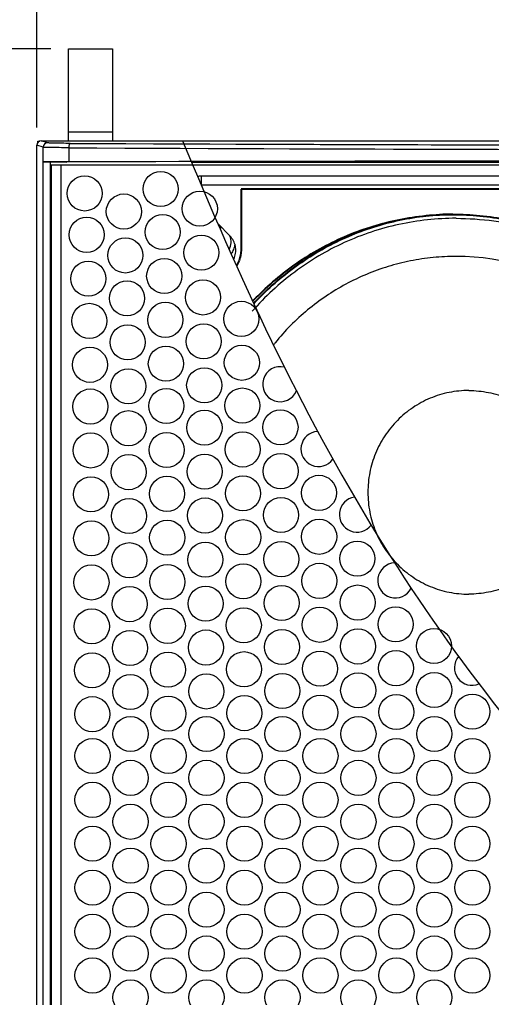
# Model space of a CAD drawing. Header units: millimetres. Extents: x 993 to 2435, y 1246 to 2313.
# Drawn here: x 1385.6 to 1439.4, y 2054.8 to 2166.2 of the extents above; entities that cross this region are included whole.
import ezdxf

# ---------------------------------------------------------------- set-up
doc = ezdxf.new("R2010")
doc.units = ezdxf.units.MM
doc.layers.get('0').update_dxf_attribs({"lineweight": 9})
doc.layers.add('02___PRT_ALL_AXES', color=7, linetype='Continuous')
doc.layers.add('dim', color=252, linetype='Continuous', lineweight=9)
doc.styles.add('30', font='arial.ttf', dxfattribs={"width": 0.8, "height": 30})
doc.dimstyles.new('ISO-30', dxfattribs={"dimtxt": 30, "dimasz": 15, "dimexe": 2, "dimexo": 2, "dimgap": 3, "dimtad": 1, "dimtoh": 1, "dimdec": 1, "dimdsep": 46, "dimtxsty": '30', "dimcen": 0, "dimclrd": 256, "dimclre": 256, "dimclrt": 256, "dimadec": 0, "dimazin": 0, "dimtfac": 1, "dimtdec": 1, "dimtmove": 0, "dimatfit": 3, "dimfxl": 1, "dimlwd": -1, "dimlwe": -1, "dimarcsym": 0})

# ---------------------------------------------------------------- blocks, each defined once
blk = doc.blocks.new('*D3')
at = {"layer": 'Defpoints', "color": 0, "transparency": 16777216}
for p in [(1597.83, 2193.11), (1387.61, 2151.86), (1597.83, 2151.86)]:
    blk.add_point(p, dxfattribs=at)
at = {"layer": 'dim', "transparency": 16777216}
for p, q in [((1387.61, 2153.86), (1387.61, 2195.11)), ((1597.83, 2153.86), (1597.83, 2195.11)), ((1402.61, 2193.11), (1582.83, 2193.11))]:
    blk.add_line(p, q, dxfattribs=at)
for points in [[(1402.61, 2195.61), (1402.61, 2190.61), (1387.61, 2193.11)], [(1582.83, 2195.61), (1582.83, 2190.61), (1597.83, 2193.11)]]:
    blk.add_solid(points, dxfattribs=at)
at = {"layer": 'dim', "transparency": 16777216, "insert": (1492.72, 2211.42), "char_height": 30, "attachment_point": 5, "style": '30'}
blk.add_mtext('210', dxfattribs=at)
blk = doc.blocks.new('*D4')
at = {"layer": 'Defpoints', "color": 0, "transparency": 16777216}
for p in [(1391.22, 2162.83), (1353.79, 1845.83), (1387.62, 1845.83)]:
    blk.add_point(p, dxfattribs=at)
at = {"layer": 'dim', "transparency": 16777216}
for p, q in [((1389.22, 2162.83), (1351.79, 2162.83)), ((1353.79, 2147.83), (1353.79, 1860.83)), ((1385.62, 1845.83), (1351.79, 1845.83))]:
    blk.add_line(p, q, dxfattribs=at)
for points in [[(1351.29, 2147.83), (1356.29, 2147.83), (1353.79, 2162.83)], [(1351.29, 1860.83), (1356.29, 1860.83), (1353.79, 1845.83)]]:
    blk.add_solid(points, dxfattribs=at)
at = {"layer": 'dim', "transparency": 16777216, "insert": (1335.46, 2004.33), "char_height": 30, "attachment_point": 5, "rotation": 90, "style": '30'}
blk.add_mtext('317', dxfattribs=at)

msp = doc.modelspace()

# ---------------------------------------------------------------- linework, layer by layer
at = {"color": 7, "linetype": 'Continuous'}
for p, q in [((1391.22, 2152.36), (1391.22, 2162.83)), ((1391.22, 2162.83), (1396.22, 2162.83)), ((1396.22, 2162.83), (1396.22, 2152.36)), ((1396.22, 2153.33), (1391.22, 2153.33)), ((1387.72, 2152.16), (1387.72, 2152.33)), ((1387.72, 2152.33), (1387.96, 2152.33)), ((1387.72, 2152.16), (1387.72, 2152.33)), ((1387.72, 2152.33), (1387.95, 2152.33)), ((1388.84, 2152.12), (1388.12, 2152.36)), ((1388.12, 2152.36), (1597.33, 2152.36)), ((1388.84, 2152.12), (1388.12, 2152.36)), ((1388.12, 2152.36), (1597.33, 2152.36)), ((1404.23, 2152.36), (1597.33, 2152.36)), ((1387.61, 1856.8), (1387.61, 2151.86)), ((1388.34, 2151.62), (1387.61, 2151.86)), ((1387.61, 1856.8), (1387.61, 2151.86)), ((1388.34, 2151.62), (1387.61, 2151.86)), ((1388.34, 2149.92), (1388.34, 2151.62)), ((1388.34, 2149.94), (1388.34, 2151.62)), ((1391.29, 2149.95), (1391.29, 2151.56)), ((1391.29, 2149.95), (1391.29, 2151.56)), ((1389.18, 1858.74), (1389.18, 2149.94)), ((1405.25, 2149.88), (1471.22, 2149.95)), ((1388.32, 2149.91), (1388.34, 2149.92)), ((1388.32, 1859.8), (1388.32, 2149.06)), ((1388.32, 1859.8), (1388.32, 2149.06)), ((1389.18, 1858.74), (1389.18, 2149.92)), ((1391.04, 2149.9), (1389.18, 2149.92)), ((1389.24, 2149.58), (1389.24, 1859.08)), ((1596.2, 2149.58), (1389.24, 2149.58)), ((1390.35, 2149.58), (1390.35, 1859.08)), ((1406.34, 2148.33), (1406.34, 2147.33)), ((1464.21, 2148.33), (1406.34, 2148.33)), ((1406.34, 2147.33), (1464.21, 2147.33)), ((1409.63, 2141.5), (1408.23, 2142.92))]:
    msp.add_line(p, q, dxfattribs=at)
at = {"color": 8}
for centre in [(1401.72, 2146.86), (1393.07, 2146.36), (1406.19, 2144.62), (1397.53, 2144.3), (1393.3, 2141.65), (1401.95, 2141.96), (1397.71, 2139.3), (1406.37, 2139.62), (1402.13, 2136.96), (1393.48, 2136.65), (1397.89, 2134.41), (1406.55, 2134.52), (1393.6, 2131.85), (1402.26, 2131.97), (1410.92, 2132.08), (1397.96, 2129.41), (1406.62, 2129.52), (1393.66, 2126.85), (1402.32, 2126.97), (1410.98, 2127.08), (1398.03, 2124.41), (1406.69, 2124.52), (1393.71, 2122.1), (1402.37, 2122.16), (1411.03, 2122.21), (1398.06, 2119.63), (1406.72, 2119.69), (1415.38, 2119.74), (1393.74, 2117.1), (1402.4, 2117.16), (1411.06, 2117.21), (1398.09, 2114.63), (1406.75, 2114.69), (1415.41, 2114.74), (1393.78, 2112.1), (1402.44, 2112.16), (1411.1, 2112.21), (1419.76, 2112.27), (1398.12, 2109.63), (1406.78, 2109.69), (1415.44, 2109.74), (1393.81, 2107.1), (1402.47, 2107.16), (1411.13, 2107.22), (1419.79, 2107.27), (1398.16, 2104.6), (1406.82, 2104.66), (1415.48, 2104.72), (1424.14, 2104.78), (1393.84, 2102.07), (1402.5, 2102.13), (1411.16, 2102.19), (1419.82, 2102.25), (1398.19, 2099.6), (1406.85, 2099.66), (1415.51, 2099.72), (1424.17, 2099.78), (1393.88, 2097.07), (1402.54, 2097.13), (1411.2, 2097.19), (1419.86, 2097.25), (1428.52, 2097.31), (1398.23, 2094.6), (1406.89, 2094.66), (1415.55, 2094.72), (1424.21, 2094.78), (1432.87, 2094.83), (1428.55, 2092.31), (1393.91, 2092.07), (1402.57, 2092.13), (1411.23, 2092.19), (1419.89, 2092.25), (1398.26, 2089.6), (1406.92, 2089.66), (1415.58, 2089.72), (1424.24, 2089.78), (1432.9, 2089.83), (1393.95, 2087.07), (1402.61, 2087.13), (1411.27, 2087.19), (1419.93, 2087.25), (1428.59, 2087.31), (1437.25, 2087.36), (1398.29, 2084.82), (1406.95, 2084.82), (1415.61, 2084.82), (1424.27, 2084.82), (1432.93, 2084.82), (1393.96, 2082.32), (1402.62, 2082.32), (1411.28, 2082.32), (1419.94, 2082.32), (1428.6, 2082.32), (1437.26, 2082.32), (1398.29, 2079.82), (1406.95, 2079.82), (1415.61, 2079.82), (1424.27, 2079.82), (1432.93, 2079.82), (1393.96, 2077.32), (1402.62, 2077.32), (1411.28, 2077.32), (1419.94, 2077.32), (1428.6, 2077.32), (1437.26, 2077.32), (1398.29, 2074.82), (1406.95, 2074.82), (1415.61, 2074.82), (1424.27, 2074.82), (1432.93, 2074.82), (1393.96, 2072.32), (1402.62, 2072.32), (1411.28, 2072.32), (1419.94, 2072.32), (1428.6, 2072.32), (1437.26, 2072.32), (1398.29, 2069.82), (1406.95, 2069.82), (1415.61, 2069.82), (1424.27, 2069.82), (1432.93, 2069.82), (1393.96, 2067.32), (1402.62, 2067.32), (1411.28, 2067.32), (1419.94, 2067.32), (1428.6, 2067.32), (1437.26, 2067.32), (1398.29, 2064.82), (1406.95, 2064.82), (1415.61, 2064.82), (1424.27, 2064.82), (1432.93, 2064.82), (1393.96, 2062.32), (1402.62, 2062.32), (1411.28, 2062.32), (1419.94, 2062.32), (1428.6, 2062.32), (1437.26, 2062.32), (1398.29, 2059.82), (1406.95, 2059.82), (1415.61, 2059.82), (1424.27, 2059.82), (1432.93, 2059.82), (1393.96, 2057.32), (1402.62, 2057.32), (1411.28, 2057.32), (1419.94, 2057.32), (1428.6, 2057.32), (1437.26, 2057.32), (1398.29, 2054.82), (1406.95, 2054.82), (1415.61, 2054.82), (1424.27, 2054.82), (1432.93, 2054.82)]:
    msp.add_circle(centre, 2, dxfattribs=at)
at = {"color": 7, "linetype": 'Continuous'}
for centre, radius, start, end in [((1388.84, 2151.62), 0.5, 90.0803, 179.9895), ((1388.84, 2151.62), 0.5, 90.0803, 179.9895), ((1492.72, 24050.79), 21899.47, 269.734619, 270.265381), ((1492.72, 24050.79), 21899.47, 269.734619, 270.265381), ((1492.72, 23994.96), 21843.13, 269.734277, 270.265723), ((1492.72, 23994.96), 21843.13, 269.734277, 270.265723), ((1492.72, 23994.96), 21843.13, 269.768256, 270.265723), ((1492.72, 24050.79), 21899.47, 269.769394, 270.265381), ((1091.71, 2149.49), 296.62, 359.9175, 0.0878), ((1091.71, 2149.49), 296.62, 359.9175, 0.0825), ((1408, 2140.83), 1.75, 65.9975, 77.132), ((1408, 2140.83), 1.75, 330.5173, 23.3841), ((1435.38, 2112.67), 26.53, 54.3055, 89.9798)]:
    msp.add_arc(centre, radius, start, end, dxfattribs=at)
at = {"color": 8}
for centre, start, end in [((1415.35, 2124.64), 75.8975, 337.7988), ((1419.72, 2117.27), 92.9651, 324.4014), ((1424.1, 2109.8), 98.2043, 323.3418), ((1428.48, 2102.3), 92.7234, 333.3926), ((1437.21, 2092.36), 140.1184, 293.4038)]:
    msp.add_arc(centre, 2, start, end, dxfattribs=at)
at = {"color": 7, "linetype": 'Continuous'}
for centre, major_axis, ratio, start_param, end_param in [((1388.12, 2151.86), (0.475, -0.158), 0.998478, 1.89276, 3.462643), ((1388.12, 2151.86), (0.475, -0.158), 0.998478, 1.89276, 3.462643), ((1492.72, 2146.68), (388.5, 0), 0.008727, 1.298735, 1.842858), ((1392.33, 2149.91), (4, 0), 0.008727, 1.834946, 3.089233), ((1492.72, 2146.68), (388.5, 0), 0.008727, 7.589832, 8.118132), ((1492.72, 2146.68), (388.5, 0), 0.008727, 1.306646, 1.797987), ((1388.82, 2149.91), (0.5, 0), 0.008727, 0.785398, 3.089233)]:
    msp.add_ellipse(centre, major_axis=major_axis, ratio=ratio, start_param=start_param, end_param=end_param, dxfattribs=at)
msp.add_open_spline([(1404.23, 2152.36), (1410.56, 2136.99), (1430.25, 2094.36), (1480.94, 2040.29), (1556.38, 2031.46), (1585.47, 2002.78), (1597.83, 1987.21)], degree=3, knots=[26.471026, 26.471026, 26.471026, 26.471026, 76.433984, 167.312479, 232.989458, 291.034562, 291.034562, 291.034562, 291.034562])
for points, knots in [([(1391.29, 2151.56), (1390.91, 2151.56), (1390.36, 2151.57), (1389.67, 2151.58), (1389.25, 2151.58), (1388.89, 2151.59), (1388.63, 2151.6), (1388.45, 2151.61), (1388.36, 2151.61), (1388.34, 2151.62)], [0, 0, 0, 0, 0.386624, 0.554829, 0.700648, 0.820653, 0.911872, 0.972123, 1, 1, 1, 1]), ([(1391.29, 2151.56), (1390.91, 2151.56), (1390.36, 2151.57), (1389.67, 2151.58), (1389.25, 2151.58), (1388.89, 2151.59), (1388.63, 2151.6), (1388.45, 2151.61), (1388.36, 2151.61), (1388.34, 2151.62)], [0, 0, 0, 0, 0.386624, 0.554829, 0.700648, 0.820653, 0.911872, 0.972123, 1, 1, 1, 1]), ([(1391.42, 2152.06), (1391.09, 2152.06), (1390.61, 2152.07), (1390.01, 2152.08), (1389.63, 2152.08), (1389.32, 2152.09), (1389.09, 2152.1), (1388.94, 2152.11), (1388.86, 2152.11), (1388.84, 2152.12)], [0, 0, 0, 0, 0.386587, 0.554776, 0.700583, 0.820582, 0.911803, 0.972069, 1, 1, 1, 1]), ([(1391.42, 2152.06), (1391.09, 2152.06), (1390.61, 2152.07), (1390.01, 2152.08), (1389.63, 2152.08), (1389.32, 2152.09), (1389.09, 2152.1), (1388.94, 2152.11), (1388.86, 2152.11), (1388.84, 2152.12)], [0, 0, 0, 0, 0.386587, 0.554776, 0.700583, 0.820582, 0.911803, 0.972069, 1, 1, 1, 1]), ([(1391.29, 2151.56), (1391.29, 2151.68), (1391.3, 2151.84), (1391.35, 2152.01), (1391.4, 2152.06), (1391.42, 2152.06)], [0, 0, 0, 0, 0.661433, 0.880209, 1, 1, 1, 1]), ([(1391.29, 2151.56), (1391.29, 2151.68), (1391.3, 2151.84), (1391.35, 2152.01), (1391.4, 2152.06), (1391.42, 2152.06)], [0, 0, 0, 0, 0.661433, 0.880209, 1, 1, 1, 1]), ([(1435.4, 2143.53), (1434.31, 2143.53), (1432.12, 2143.41), (1428.87, 2142.88), (1425.7, 2142.02), (1422.63, 2140.81), (1419.71, 2139.29), (1416.97, 2137.46), (1414.43, 2135.36), (1412.89, 2133.78), (1412.17, 2132.95)], [0, 0, 0, 0, 0.124796, 0.249643, 0.374505, 0.499436, 0.62444, 0.74953, 0.874716, 1, 1, 1, 1]), ([(1435.4, 2143.53), (1436.83, 2143.53), (1439.7, 2143.33), (1443.92, 2142.43), (1447.97, 2140.95), (1451.78, 2138.92), (1455.27, 2136.39), (1458.39, 2133.38), (1461.06, 2129.98), (1462.51, 2127.48), (1463.14, 2126.19)], [0, 0, 0, 0, 0.124703, 0.249444, 0.374252, 0.499157, 0.624177, 0.749325, 0.874602, 1, 1, 1, 1]), ([(1410.03, 2138.85), (1410.07, 2138.92), (1410.19, 2139.2), (1410.31, 2139.71), (1410.27, 2140.37), (1410.05, 2140.99), (1409.79, 2141.34), (1409.63, 2141.5)], [0.4517791, 0.4517791, 0.4517791, 0.4517791, 0.4990555, 0.6243642, 0.7497238, 0.8749647, 1, 1, 1, 1]), ([(1410.18, 2140.6), (1410.16, 2140.39), (1410.06, 2139.99), (1409.86, 2139.64), (1409.74, 2139.48)], [0, 0, 0, 0, 0.2482478, 0.47782, 0.47782, 0.47782, 0.47782]), ([(1435.39, 2139.19), (1434.52, 2139.19), (1432.78, 2139.11), (1430.18, 2138.72), (1427.64, 2138.08), (1424.35, 2136.89), (1420.48, 2134.81), (1417.09, 2132), (1415.26, 2129.97), (1414.65, 2129.2), (1414.58, 2129.12)], [0, 0, 0, 0, 0.0311482, 0.0623107, 0.0934745, 0.1246527, 0.1869854, 0.2494022, 0.2806826, 0.2845486, 0.2845486, 0.2845486, 0.2845486]), ([(1436.85, 2123.92), (1436.09, 2123.92), (1434.96, 2123.81), (1433.5, 2123.44), (1432.08, 2122.93), (1430.41, 2122.03), (1428.95, 2120.82), (1427.94, 2119.69), (1427.04, 2118.47), (1426.15, 2116.79), (1425.49, 2114.61), (1425.27, 2112.33), (1425.49, 2110.06), (1426.15, 2107.87), (1427.04, 2106.19), (1427.94, 2104.97), (1428.95, 2103.84), (1430.41, 2102.63), (1432.08, 2101.73), (1433.5, 2101.22), (1434.96, 2100.85), (1436.09, 2100.74), (1436.85, 2100.74)], [0, 0, 0, 0, 0.062254, 0.093429, 0.124614, 0.186966, 0.249401, 0.280691, 0.312004, 0.374614, 0.43729, 0.5, 0.56271, 0.625386, 0.687996, 0.719309, 0.750599, 0.813034, 0.875386, 0.906571, 0.937746, 1, 1, 1, 1]), ([(1436.85, 2123.92), (1437.6, 2123.92), (1438.73, 2123.81), (1440.19, 2123.44), (1441.61, 2122.93), (1443.28, 2122.03), (1444.74, 2120.82), (1445.75, 2119.69), (1446.65, 2118.47), (1447.54, 2116.79), (1448.2, 2114.61), (1448.42, 2112.33), (1448.2, 2110.06), (1447.54, 2107.87), (1446.65, 2106.19), (1445.75, 2104.97), (1444.74, 2103.84), (1443.28, 2102.63), (1441.61, 2101.73), (1440.19, 2101.22), (1438.73, 2100.85), (1437.6, 2100.74), (1436.85, 2100.74)], [0, 0, 0, 0, 0.062254, 0.093429, 0.124614, 0.186966, 0.249401, 0.280691, 0.312004, 0.374614, 0.43729, 0.5, 0.56271, 0.625386, 0.687996, 0.719309, 0.750599, 0.813034, 0.875386, 0.906571, 0.937746, 1, 1, 1, 1])]:
    msp.add_open_spline(points, degree=3, knots=knots, dxfattribs=at)
msp.add_open_spline([(1405.23, 2149.95), (1445.51, 2149.95), (1485.8, 2149.95), (1526.08, 2149.95)], degree=3)
msp.add_open_spline([(1406.34, 2148.32), (1406.2, 2148.32), (1406.06, 2148.31), (1405.92, 2148.29)], degree=3, dxfattribs=at)
at = {"layer": '02___PRT_ALL_AXES', "color": 7, "linetype": 'Continuous'}
for p, q in [((1410.89, 2146.83), (1410.89, 2139.91)), ((1459.55, 2146.83), (1410.89, 2146.83))]:
    msp.add_line(p, q, dxfattribs=at)
for points, knots in [([(1412.21, 2134.08), (1412.41, 2134.29), (1414.05, 2135.98), (1417.47, 2138.81), (1422.03, 2141.27), (1425.9, 2142.66), (1428.9, 2143.42), (1431.95, 2143.88), (1434.01, 2143.98), (1435.04, 2143.98)], [0.7417129, 0.7417129, 0.7417129, 0.7417129, 0.7505978, 0.8130146, 0.8753475, 0.9065253, 0.9376891, 0.9688529, 1, 1, 1, 1]), ([(1435.04, 2143.98), (1434.02, 2143.97), (1431.98, 2143.84), (1428.95, 2143.36), (1425.98, 2142.58), (1422.15, 2141.15), (1417.65, 2138.68), (1414.22, 2135.81), (1412.57, 2134.07), (1412.34, 2133.81)], [0, 0, 0, 0, 0.0311509, 0.0623118, 0.0934752, 0.1246537, 0.1869879, 0.2494063, 0.2601262, 0.2601262, 0.2601262, 0.2601262]), ([(1435.04, 2143.98), (1436.06, 2143.98), (1438.12, 2143.88), (1441.18, 2143.42), (1444.17, 2142.66), (1448.05, 2141.27), (1452.61, 2138.81), (1456.6, 2135.51), (1459.36, 2132.44), (1461.2, 2129.94), (1462.79, 2127.27), (1464.55, 2123.53), (1466.05, 2118.54), (1466.65, 2112.33), (1466.05, 2106.12), (1464.55, 2101.13), (1462.79, 2097.39), (1461.2, 2094.72), (1459.36, 2092.22), (1456.6, 2089.15), (1452.61, 2085.85), (1448.22, 2083.49), (1445.51, 2082.48), (1444.72, 2082.22)], [0, 0, 0, 0, 0.0311471, 0.0623109, 0.0934747, 0.1246525, 0.1869854, 0.2494022, 0.2806826, 0.3119854, 0.3433093, 0.3746524, 0.4373088, 0.5, 0.5626912, 0.6253476, 0.6566907, 0.6880146, 0.7193174, 0.7505978, 0.8130146, 0.8753475, 0.900506, 0.900506, 0.900506, 0.900506]), ([(1410.89, 2139.91), (1410.89, 2139.51), (1410.77, 2138.87), (1410.48, 2138.31), (1410.36, 2138.12)], [0, 0, 0, 0, 0.2502724, 0.3936335, 0.3936335, 0.3936335, 0.3936335])]:
    msp.add_open_spline(points, degree=3, knots=knots, dxfattribs=at)

# ---------------------------------------------------------------- dimensions: what is measured, and where the dimension line sits
at = {"layer": 'dim'}
dim = msp.add_linear_dim(base=(1597.83, 2193.11), p1=(1387.61, 2151.86), p2=(1597.83, 2151.86), dimstyle='ISO-30', override={"dimdec": 0}, dxfattribs=at)
dim.commit()
dim.dimension.update_dxf_attribs({"geometry": '*D3', "text_midpoint": (1492.72, 2211.42)})
dim = msp.add_linear_dim(base=(1353.79, 1845.83), p1=(1391.22, 2162.83), p2=(1387.62, 1845.83), angle=90, dimstyle='ISO-30', dxfattribs=at)
dim.commit()
dim.dimension.update_dxf_attribs({"geometry": '*D4', "text_midpoint": (1335.46, 2004.33)})

doc.saveas('drawing.dxf')
